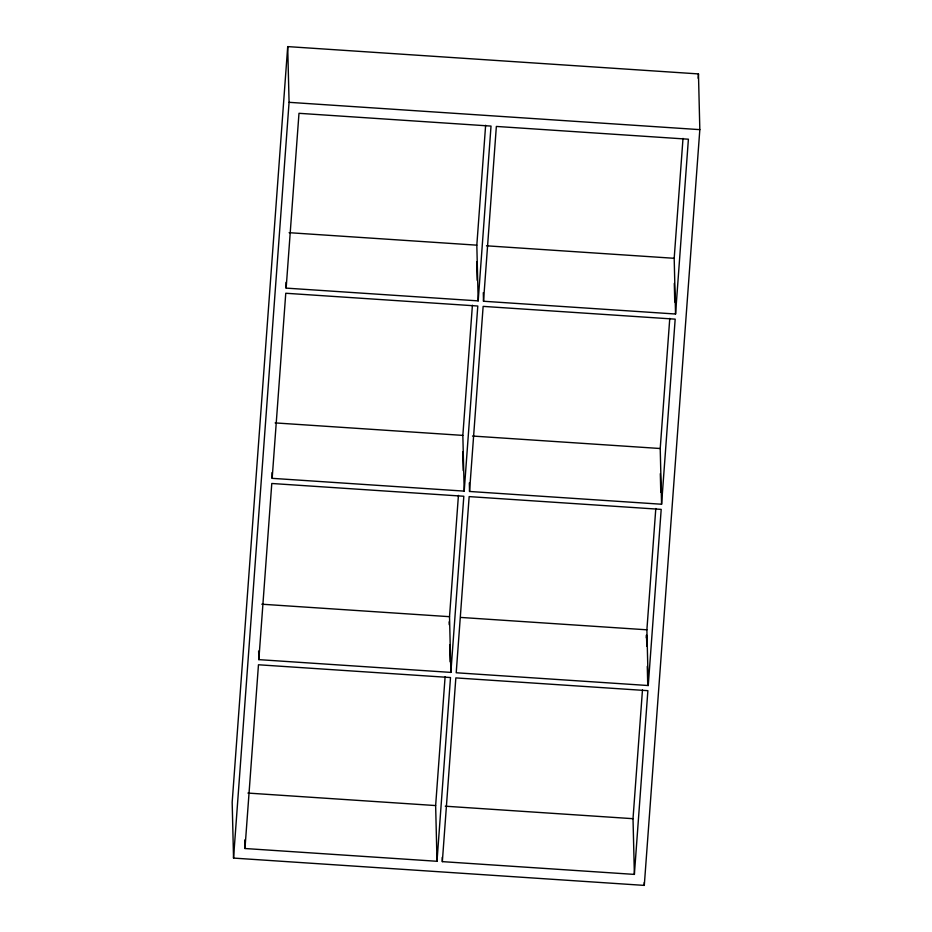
<?xml version="1.0" encoding="UTF-8"?>
<svg xmlns="http://www.w3.org/2000/svg" width="932" height="932" viewBox="0 0 932 932"><rect width="100%" height="100%" fill="white"/><g stroke="black" fill="none" stroke-linecap="round" stroke-linejoin="round"><path stroke-width="1.4" d="M287.708 46.6L232.173 802.359L233.536 858.081L644.292 885.4L699.827 129.641L698.464 73.919L287.708 46.6L289.071 102.322L233.536 858.081M244.965 848.516L258.467 664.772L450.505 677.541L437.003 861.284L244.965 848.516L244.755 839.942M258.84 659.635L271.783 483.487L463.821 496.255L450.878 672.403L258.84 659.635L258.63 651.06M272.167 478.337L285.763 293.254L477.801 306.022L464.206 491.117L272.167 478.337L272.028 472.629M286.147 288.116L298.986 113.308L491.024 126.088L478.186 300.885L286.147 288.116L286.007 282.396M437.003 861.284L435.64 805.563L445.1 676.807M450.878 672.403L449.515 616.681L458.428 495.405M464.206 491.117L462.843 435.395L472.408 305.253M478.186 300.885L476.823 245.163L485.63 125.261M442.339 861.634L455.841 677.902L647.88 690.67L634.377 874.402L442.339 861.634L442.234 857.347M469.542 491.467L483.137 306.383L675.176 319.152L661.58 504.235L469.542 491.467L469.332 482.893M483.51 301.246L496.36 126.437L688.399 139.206L675.549 314.014L483.51 301.246L483.3 292.671M634.377 874.402L633.014 818.692L642.474 689.925M646.307 637.849L646.517 634.948L646.796 646.377M648.253 685.533L661.196 509.385L469.157 496.605L456.214 672.764L648.253 685.533L646.89 629.811L655.802 508.523M661.58 504.235L660.217 448.513L669.77 318.383M675.549 314.014L674.186 258.292L683.005 138.39M698.138 78.265L698.464 73.919M289.071 102.322L699.827 129.641M289.118 232.685L476.823 245.163M486.481 245.803L674.186 258.292M275.138 422.907L462.843 435.395M472.512 436.036L660.217 448.513M261.81 604.204L449.515 616.681M460.629 617.427L646.89 629.811M247.935 793.074L435.64 805.563M445.31 806.203L633.014 818.692M674.302 283.433L674.756 302.003M660.322 473.666L660.776 492.236M647.286 666.38L647.705 683.529M644.222 882.546L644.292 885.4M476.718 261.741L477.172 280.311M462.738 451.962L463.192 470.532M449.142 621.83L449.212 624.685M449.702 644.688L450.121 661.825"/></g></svg>
